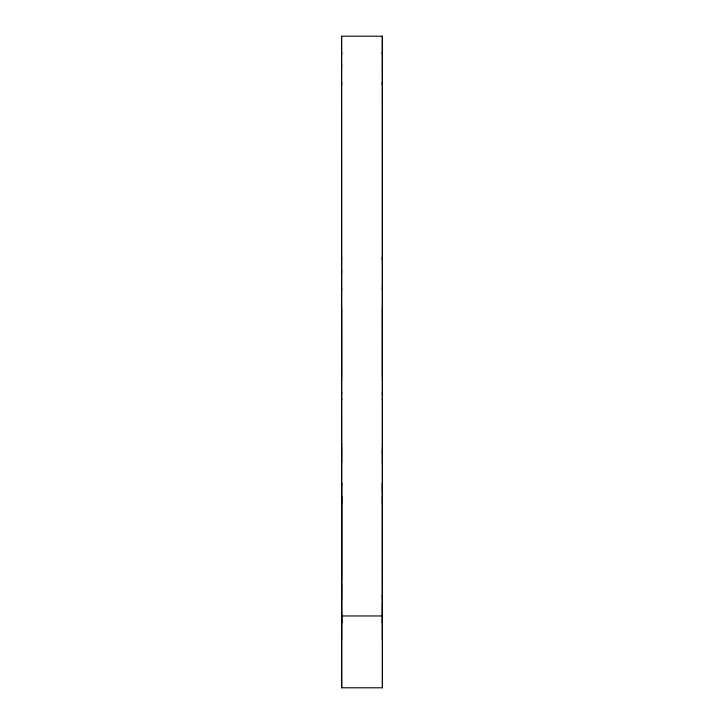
<?xml version="1.0" encoding="UTF-8"?>
<svg xmlns="http://www.w3.org/2000/svg" width="724" height="724" viewBox="0 0 724 724"><rect width="100%" height="100%" fill="white"/><g stroke="black" fill="none" stroke-linecap="round" stroke-linejoin="round"><path stroke-width="1.09" d="M341.583 289.111L341.583 289.654L341.583 287.509M341.583 258.115L341.583 257.572L341.583 259.717M341.592 568.385L341.592 567.833M341.656 503.506L341.647 496.465M341.647 485.379L341.647 482.989L341.61 640.197M341.656 443.658L341.656 444.672M382.326 258.115L382.326 257.572L382.335 259.717M382.335 83.758L382.335 84.31L382.326 82.156M382.326 52.771L382.326 52.219L382.335 54.372M382.39 446.636L382.426 687.8L341.665 687.8L341.583 36.2L382.335 36.2L382.408 687.8M382.399 602.576L382.399 623.092L382.408 619.681M382.335 599.915L382.335 599.372M382.335 568.376L382.335 567.833M382.399 503.506L382.399 496.456M382.39 492.374L382.399 482.989L382.363 640.197M382.408 463.686L382.335 36.2M382.399 453.496L382.399 450.862M382.399 443.658L382.408 444.672M341.656 619.681L341.647 623.092L341.647 446.636M341.574 615.97L382.335 615.961M382.326 287.5L382.335 289.654M382.372 307.781L382.399 377.548M382.344 378.942L382.344 380.362M382.335 392.426L382.335 394.571M382.344 398.707L382.344 400.128M341.619 307.781L341.647 377.548M341.601 380.362L341.592 379.304M341.601 399.775L341.601 398.716L341.601 400.128M341.592 392.426L341.592 394.571M341.656 613.708L341.674 687.8M382.335 595.219L382.335 597.771M341.583 36.2L341.656 462.319M341.583 64.11L341.583 68.264M341.583 269.464L341.583 273.609M341.583 495.705L341.592 579.725M341.592 583.879L341.592 597.771M341.583 52.228L341.583 54.372L341.583 52.228M341.583 82.156L341.583 84.31L341.583 82.156M341.592 599.372L341.592 599.924L341.592 599.372"/></g></svg>
